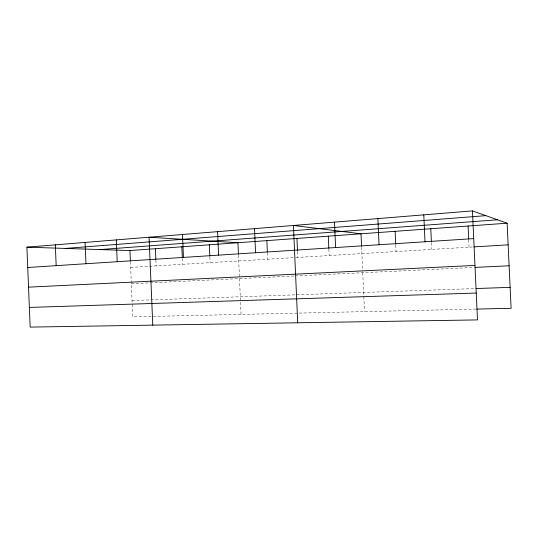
<?xml version="1.0" encoding="UTF-8"?>
<svg xmlns="http://www.w3.org/2000/svg" width="538" height="538" viewBox="0 0 538 538"><rect width="100%" height="100%" fill="white"/><g stroke="black" fill="none" stroke-linecap="round" stroke-linejoin="round"><path stroke-width="0.4" stroke-dasharray="2.69 2.02" d="M130.66 267.42L295.275 257.574M296.108 257.527L472.391 246.982M131.346 283.728L294.407 275.981M295.241 275.94L474.173 267.433M132.052 300.534L475.148 288.57M476.096 309.101L132.738 316.848L132.187 303.795M468.726 239.861L469.069 247.177M431.442 242.793L431.738 249.41M395.76 245.072L396.049 251.549M361.597 246.996L362.673 271.065M362.746 272.732L363.782 295.792M363.822 296.626L364.495 311.616M328.879 249.087L329.162 255.55M297.527 251.649L297.783 257.426M267.379 252.759L267.662 259.229M238.482 255.153L241.051 314.407M209.854 256.982L210.102 262.672M182.335 258.475L182.584 264.313M155.879 260.17L156.121 265.9M130.418 261.804L132.153 302.981"/><path stroke-width="0.81" d="M472.451 210.896L477.488 319.902L30.168 327.104L26.9 247.171L472.451 210.896L507.132 223.196L511.1 308.308L476.93 309.081M65.293 248.435L485.868 215.651M100.061 249.578L497.495 219.78M26.9 247.171L129.947 250.56L507.132 223.196M27.734 267.5L473.729 238.61M474.052 246.881L508.141 244.844M28.534 287.157L474.967 265.416M475 267.399L509.116 265.772M475.982 288.543L510.125 287.353M29.361 307.427L476.244 293.055M468.094 226.034L468.692 239.047M430.797 228.737L431.402 241.965M423.783 214.857L425.007 241.764M395.134 231.32L395.719 244.265M377.871 218.596L379.048 244.743M361.556 246.169L361.005 233.801L293.425 225.469L297.716 322.8M334.481 222.127L335.618 247.554M328.301 236.169L328.839 248.28M296.942 238.448L297.494 250.822M266.848 240.627L267.346 251.952M254.508 228.637L255.557 252.739M238.448 254.326L237.944 242.725L149.06 237.224L152.779 325.134M217.567 231.643L218.583 255.133M209.329 244.803L209.82 256.169M182.463 234.501L183.445 257.413M181.837 246.794L182.301 257.641M155.395 248.717L155.845 259.35M129.947 250.56L130.384 260.997M116.289 239.887L117.203 261.703M85.078 242.43L85.966 263.728M55.313 244.857L56.174 265.658"/></g></svg>
